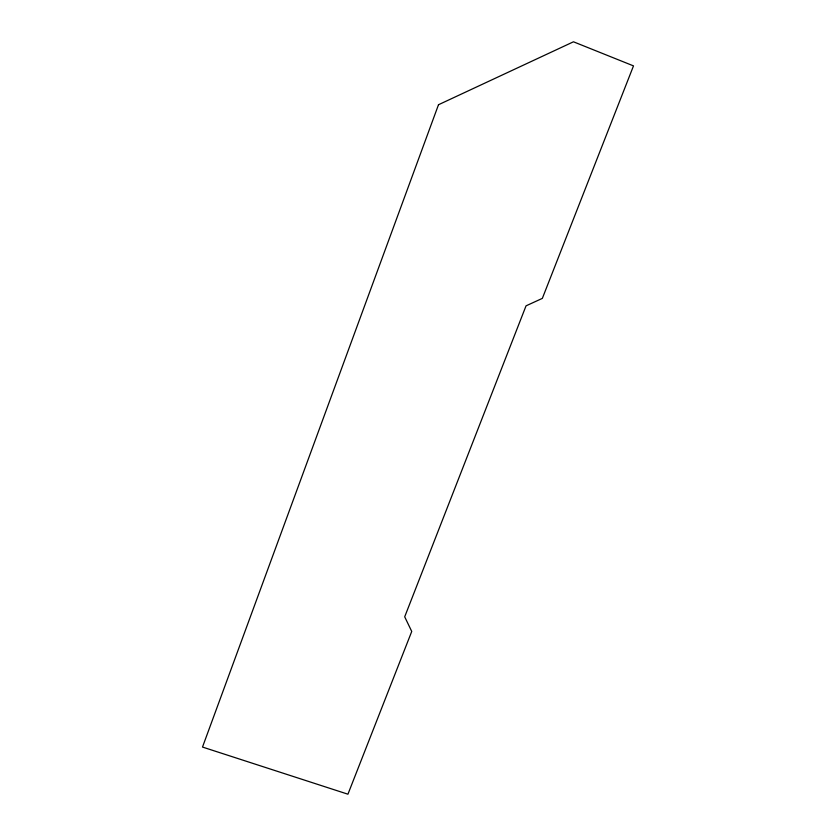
<?xml version="1.0" encoding="UTF-8"?>
<svg xmlns="http://www.w3.org/2000/svg" width="836" height="836" viewBox="0 0 836 836"><rect width="100%" height="100%" fill="white"/><g stroke="black" fill="none" stroke-linecap="round" stroke-linejoin="round"><path stroke-width="1.25" d="M438.492 104.74L202.5 747.06L347.933 794.2L411.74 631.452L404.697 616.811L526.043 305.84L542.345 298.379L633.5 65.887L573.465 41.8L438.492 104.74"/></g></svg>
